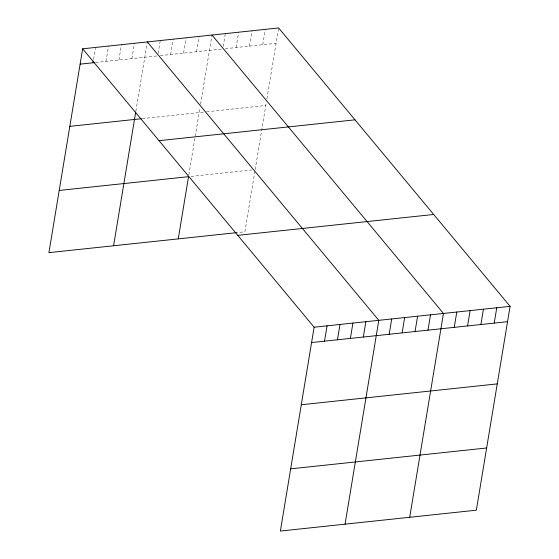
<?xml version="1.0" encoding="UTF-8"?>
<svg xmlns="http://www.w3.org/2000/svg" width="559" height="559" viewBox="0 0 559 559"><rect width="100%" height="100%" fill="white"/><g stroke="black" fill="none" stroke-linecap="round" stroke-linejoin="round"><path stroke-width="0.42" stroke-dasharray="2.79 2.1" d="M93.619 59.359L95.449 48.284M105.986 61.392L108.523 46.055M118.92 60.016L121.457 44.678M131.854 58.639L134.391 43.302M135.865 111.171L147.324 41.925M158.141 53.329L160.258 40.548M170.656 54.509L173.192 39.172M183.59 53.133L186.126 37.795M196.523 51.756L199.06 36.419M188.83 174.967L199.982 107.608M200.527 104.288L211.994 35.042M223.202 46.404L225.319 33.624M236.108 47.543L238.644 32.205M249.433 46.124L251.969 30.787M262.758 44.706L265.294 29.368M254.897 171.243L244.877 231.789L236.548 232.677M255.17 169.58L266.196 103.003M266.881 98.859L278.62 27.95M95.638 62.489L157.722 55.886M160.307 55.607L221.944 49.045M225.277 48.689L276.083 43.288M142.252 118.641L205.817 111.877M206.648 111.786L265.784 105.49M191.045 176.406L251.843 169.936"/><path stroke-width="0.84" d="M82.655 48.808L314.123 327.211L280.38 531.05L476.345 510.192L510.087 306.353L278.62 27.95L82.655 48.808L48.913 252.647L236.548 232.677M93.053 62.769L93.332 61.064M113.582 245.764L135.725 112.003M178.244 238.882L188.544 176.672L59.212 190.444M324.52 341.165L327.057 325.834M337.454 339.788L339.991 324.458M350.388 338.412L352.925 323.081M363.322 337.035L365.859 321.704M345.05 524.167L378.792 320.328L147.324 41.925M389.19 334.282L391.726 318.951M402.124 332.905L404.66 317.575M415.058 331.529L417.594 316.198M427.991 330.152L430.528 314.822M409.712 517.285L443.462 313.445L211.994 35.042M454.25 327.357L456.787 312.027M467.576 325.939L470.112 310.608M480.901 324.52L483.437 309.19M494.226 323.102L496.762 307.771M80.119 64.145L94.778 62.587M69.819 126.348L141.385 118.732M159.042 140.679L355.007 119.822M237.743 235.339L433.7 214.481M314.123 327.211L510.087 306.353M311.587 342.541L507.551 321.684M301.287 404.751L497.251 383.893M290.68 468.84L486.637 447.983"/></g></svg>
